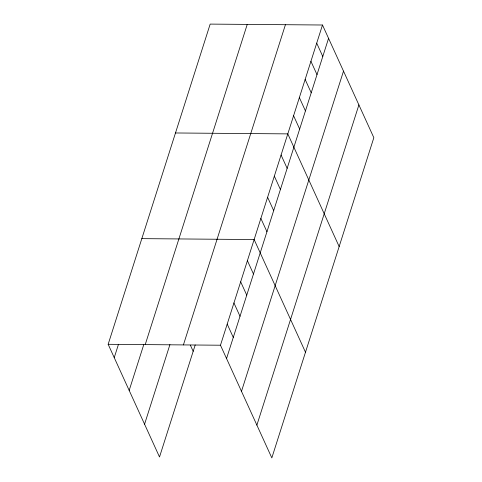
<?xml version="1.0" encoding="UTF-8"?>
<svg xmlns="http://www.w3.org/2000/svg" width="482" height="482" viewBox="0 0 482 482"><rect width="100%" height="100%" fill="white"/><g stroke="black" fill="none" stroke-linecap="round" stroke-linejoin="round"><path stroke-width="0.72" d="M195.198 344.979L159.512 456.99L108.161 344.305L210.176 24.1L322.488 25.01L373.839 137.695L271.824 457.9L220.473 345.22L322.488 25.01M114.234 357.638L118.5 344.256M129.176 390.426L143.763 344.636M145.221 344.606L247.236 24.401M144.57 424.202L169.929 344.6M183.407 344.919L285.428 24.709M226.546 358.548L328.567 38.343M241.488 391.336L343.503 71.131M256.882 425.112L358.897 104.907M175.49 132.972L287.802 133.882L339.153 246.561M141.822 238.638L254.141 239.548L305.492 352.234M108.161 344.305L220.473 345.22M316.71 43.157L322.783 56.49M310.926 61.304L317.005 74.632M305.148 79.446L311.221 92.779M299.364 97.593L305.443 110.92M293.586 115.74L299.659 129.068M281.072 155.017L287.145 168.345M274.336 176.147L280.416 189.48M267.606 197.283L273.68 210.616M260.87 218.418L266.95 231.746M247.405 260.684L253.484 274.017M240.675 281.819L246.748 295.147M233.939 302.949L240.012 316.282M227.209 324.085L233.282 337.418M190.372 345.172L193.174 351.318"/></g></svg>
